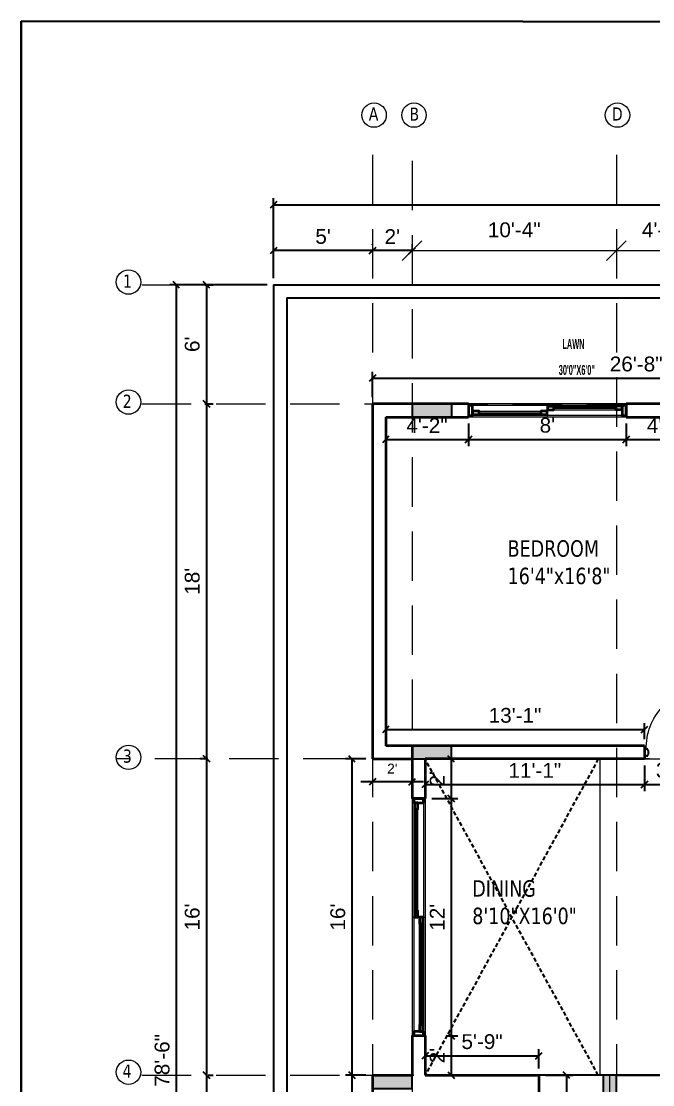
# Model space of a CAD drawing. Header units: inches. Extents: x 127248 to 130601, y 247968 to 250486.
# Drawn here: x 128548 to 128932, y 249840 to 250486 of the extents above; entities that cross this region are included whole.
import ezdxf

# ---------------------------------------------------------------- set-up
doc = ezdxf.new("R2010")
doc.units = ezdxf.units.IN
doc.header["$LTSCALE"] = 10
doc.header["$MEASUREMENT"] = 0
doc.header["$PDMODE"] = 35
doc.linetypes.add('DASHED2', pattern=[0.375, 0.25, -0.125])
doc.layers.get('0').update_dxf_attribs({"linetype": 'CONTINUOUS'})
doc.layers.get('Defpoints').update_dxf_attribs({"linetype": 'CONTINUOUS'})
for name, color, linetype, lineweight, true_color in [('dimention', 7, 'CONTINUOUS', 9, 0x242424), ('DOOR', 7, 'CONTINUOUS', 15, 0x994d00), ('glass window', 7, 'CONTINUOUS', 20, 0x148aff)]:
    doc.layers.add(name, color=color, linetype=linetype, lineweight=lineweight, true_color=true_color)
doc.layers.add('dimn', color=250, linetype='CONTINUOUS')
doc.layers.add('PRESENT', color=254, linetype='CONTINUOUS')
for name, color, linetype, lineweight in [('elevation wall', 255, 'CONTINUOUS', 5), ('FACE LINE', 254, 'CONTINUOUS', 15), ('FORMATE LINE', 78, 'CONTINUOUS', 70), ('Frame', 35, 'CONTINUOUS', 25), ('wall final', 7, 'CONTINUOUS', 35), ('WALL HATCH', 250, 'CONTINUOUS', 35), ('walls', 7, 'CONTINUOUS', 15), ('window', 150, 'CONTINUOUS', 15)]:
    doc.layers.add(name, color=color, linetype=linetype, lineweight=lineweight)
doc.styles.add('10', font='arial.ttf', dxfattribs={"height": 9})
doc.styles.add('SANJAY', font='impact.ttf', dxfattribs={"width": 0.9, "height": 18})
doc.dimstyles.new('10', dxfattribs={"dimtxt": 6, "dimasz": 4, "dimexe": 7, "dimexo": 1, "dimgap": 5, "dimtad": 1, "dimdec": 0, "dimzin": 0, "dimdsep": 46, "dimlunit": 4, "dimtxsty": '10', "dimblk": 'OBLIQUE', "dimcen": 10, "dimdle": 7, "dimclre": 8, "dimadec": 0, "dimazin": 0, "dimtfac": 10, "dimtdec": 0, "dimtofl": 0, "dimtmove": 0, "dimatfit": 3, "dimfxl": 1, "dimtolj": 1, "dimtzin": 0, "dimlwe": 15, "dimarcsym": 0})
doc.dimstyles.new('FOOTING', dxfattribs={"dimscale": 4, "dimtxt": 18, "dimasz": 3, "dimexe": 1, "dimexo": 1, "dimgap": 2, "dimtad": 1, "dimdec": 0, "dimzin": 0, "dimdsep": 46, "dimlunit": 4, "dimtxsty": 'SANJAY', "dimblk": 'ARCHTICK', "dimcen": 0.09, "dimclrd": 8, "dimclre": 8, "dimclrt": 7, "dimaunit": 1, "dimazin": 0, "dimtfac": 1, "dimtdec": 0, "dimtofl": 0, "dimtmove": 0, "dimatfit": 0, "dimfxl": 1, "dimtolj": 1, "dimtzin": 0, "dimlwd": -1, "dimlwe": -1, "dimarcsym": 0})

# ---------------------------------------------------------------- blocks, each defined once
blk = doc.blocks.new('hgdb')
at = {"layer": 'DOOR'}
for p, q in [((136511.57, 254170.67), (136549.08, 254170.67)), ((136511.57, 254168.67), (136549.08, 254168.67)), ((136466.17, 254167.78), (136503.69, 254167.78)), ((136466.17, 254165.78), (136503.69, 254165.78))]:
    blk.add_line(p, q, dxfattribs=at)
at = {"layer": 'elevation wall'}
for p, q in [((136555.53, 254172.28), (136459.73, 254172.28)), ((136555.53, 254172.28), (136459.73, 254172.28)), ((136555.53, 254172.28), (136459.73, 254172.28)), ((136555.53, 254171.28), (136459.73, 254171.28)), ((136507.63, 254172.28), (136507.63, 254164.28)), ((136555.53, 254165.28), (136459.73, 254165.28)), ((136555.53, 254164.28), (136459.73, 254164.28)), ((136555.53, 254164.28), (136459.73, 254164.28)), ((136555.53, 254164.28), (136459.73, 254164.28))]:
    blk.add_line(p, q, dxfattribs=at)
at = {"layer": 'wall final'}
for points in [[(136459.73, 254165.28), (136462.26, 254165.28), (136462.26, 254171.28), (136459.73, 254171.28)], [(136507.67, 254168.67), (136511.57, 254168.67), (136511.57, 254170.67), (136507.67, 254170.67)], [(136552.97, 254170.78), (136549.07, 254170.78), (136549.07, 254168.78), (136552.97, 254168.78)], [(136555.51, 254171.28), (136552.99, 254171.28), (136552.99, 254165.28), (136555.51, 254165.28)], [(136462.28, 254165.78), (136466.17, 254165.78), (136466.17, 254167.78), (136462.28, 254167.78)], [(136503.69, 254165.78), (136507.59, 254165.78), (136507.59, 254167.78), (136503.69, 254167.78)]]:
    blk.add_lwpolyline(points, close=True, dxfattribs=at)
at = {"layer": 'walls', "color": 7}
for p, q in [((136459.73, 254164.28), (136459.73, 254172.28)), ((136555.53, 254164.28), (136555.53, 254172.28))]:
    blk.add_line(p, q, dxfattribs=at)
at = {"layer": 'window'}
for points in [[(136511.57, 254168.67), (136549.08, 254168.67), (136549.08, 254170.67), (136511.57, 254170.67)], [(136511.57, 254169.57), (136549.08, 254169.57), (136549.08, 254170.17), (136511.57, 254170.17)], [(136511.57, 254169.87), (136549.08, 254169.87), (136549.08, 254170.07), (136511.57, 254170.07)], [(136466.17, 254167.78), (136503.69, 254167.78), (136503.69, 254165.78), (136466.17, 254165.78)], [(136466.17, 254166.88), (136503.69, 254166.88), (136503.69, 254166.28), (136466.17, 254166.28)], [(136466.17, 254166.58), (136503.69, 254166.58), (136503.69, 254166.38), (136466.17, 254166.38)]]:
    blk.add_lwpolyline(points, close=True, dxfattribs=at)
blk = doc.blocks.new('_Oblique')
at = {"color": 0, "linetype": 'ByBlock', "lineweight": -2}
blk.add_line((-0.5, -0.5), (0.5, 0.5), dxfattribs=at)
blk = doc.blocks.new('*D80')
at = {"layer": 'Defpoints', "color": 0, "transparency": 16777216}
for p in [(128769.57, 250245.4), (128819.77, 250245.4), (128819.77, 250231.76)]:
    blk.add_point(p, dxfattribs=at)
at = {"layer": 'dimn', "color": 8, "transparency": 16777216}
for p, q in [((128769.57, 250241.4), (128769.57, 250227.76)), ((128819.77, 250241.4), (128819.77, 250227.76)), ((128769.57, 250231.76), (128819.77, 250231.76))]:
    blk.add_line(p, q, dxfattribs=at)
at = {"layer": 'dimn', "color": 8, "transparency": 16777216, "xscale": 4, "yscale": 4, "zscale": 4, "rotation": 180}
blk.add_blockref('_Oblique', (128769.57, 250231.76), dxfattribs=at)
at = {"layer": 'dimn', "color": 8, "transparency": 16777216, "xscale": 4, "yscale": 4, "zscale": 4}
blk.add_blockref('_Oblique', (128819.77, 250231.76), dxfattribs=at)
at = {"layer": 'dimn', "color": 181, "transparency": 16777216, "insert": (128794.67, 250240.28), "char_height": 9, "attachment_point": 5, "style": '10'}
blk.add_mtext('\\A1;4\'-2"', dxfattribs=at)
blk = doc.blocks.new('*D81')
at = {"layer": 'Defpoints', "color": 0, "transparency": 16777216}
for p in [(128819.77, 250245.4), (128915.57, 250245.4), (128915.57, 250231.76)]:
    blk.add_point(p, dxfattribs=at)
at = {"layer": 'dimn', "color": 8, "transparency": 16777216}
for p, q in [((128819.77, 250241.4), (128819.77, 250227.76)), ((128915.57, 250241.4), (128915.57, 250227.76)), ((128819.77, 250231.76), (128915.57, 250231.76))]:
    blk.add_line(p, q, dxfattribs=at)
at = {"layer": 'dimn', "color": 8, "transparency": 16777216, "xscale": 4, "yscale": 4, "zscale": 4, "rotation": 180}
blk.add_blockref('_Oblique', (128819.77, 250231.76), dxfattribs=at)
at = {"layer": 'dimn', "color": 8, "transparency": 16777216, "xscale": 4, "yscale": 4, "zscale": 4}
blk.add_blockref('_Oblique', (128915.57, 250231.76), dxfattribs=at)
at = {"layer": 'dimn', "color": 181, "transparency": 16777216, "insert": (128867.67, 250240.36), "char_height": 9, "attachment_point": 5, "style": '10'}
blk.add_mtext("\\A1;8'", dxfattribs=at)
blk = doc.blocks.new('*D82')
at = {"layer": 'Defpoints', "color": 0, "transparency": 16777216}
for p in [(128915.57, 250245.4), (128965.57, 250245.4), (128965.57, 250231.76)]:
    blk.add_point(p, dxfattribs=at)
at = {"layer": 'dimn', "color": 8, "transparency": 16777216}
for p, q in [((128915.57, 250241.4), (128915.57, 250227.76)), ((128965.57, 250241.4), (128965.57, 250227.76)), ((128915.57, 250231.76), (128965.57, 250231.76))]:
    blk.add_line(p, q, dxfattribs=at)
at = {"layer": 'dimn', "color": 8, "transparency": 16777216, "xscale": 4, "yscale": 4, "zscale": 4, "rotation": 180}
blk.add_blockref('_Oblique', (128915.57, 250231.76), dxfattribs=at)
at = {"layer": 'dimn', "color": 8, "transparency": 16777216, "xscale": 4, "yscale": 4, "zscale": 4}
blk.add_blockref('_Oblique', (128965.57, 250231.76), dxfattribs=at)
at = {"layer": 'dimn', "color": 181, "transparency": 16777216, "insert": (128940.57, 250240.28), "char_height": 9, "attachment_point": 5, "style": '10'}
blk.add_mtext('\\A1;4\'-2"', dxfattribs=at)
blk = doc.blocks.new('*D84')
at = {"layer": 'Defpoints', "color": 0, "linetype": 'Continuous', "transparency": 16777216}
for p in [(128761.57, 250037.72), (128785.57, 250037.72), (128761.57, 250023.89)]:
    blk.add_point(p, dxfattribs=at)
at = {"layer": 'dimention', "color": 8, "linetype": 'Continuous', "lineweight": 15, "transparency": 16777216}
for p, q in [((128761.57, 250036.72), (128761.57, 250016.89)), ((128785.57, 250036.72), (128785.57, 250016.89))]:
    blk.add_line(p, q, dxfattribs=at)
at = {"layer": 'dimention', "color": 0, "linetype": 'Continuous', "lineweight": -2, "transparency": 16777216}
blk.add_line((128792.57, 250023.89), (128754.57, 250023.89), dxfattribs=at)
at = {"layer": 'dimention', "color": 0, "linetype": 'Continuous', "lineweight": -2, "transparency": 16777216, "xscale": 4, "yscale": 4, "zscale": 4, "rotation": 180}
blk.add_blockref('_Oblique', (128761.57, 250023.89), dxfattribs=at)
at = {"layer": 'dimention', "color": 0, "linetype": 'Continuous', "lineweight": -2, "transparency": 16777216, "xscale": 4, "yscale": 4, "zscale": 4}
blk.add_blockref('_Oblique', (128785.57, 250023.89), dxfattribs=at)
at = {"layer": 'dimention', "color": 0, "linetype": 'Continuous', "transparency": 16777216, "insert": (128773.57, 250031.91), "char_height": 6, "attachment_point": 5, "style": '10'}
blk.add_mtext("\\A1;2'", dxfattribs=at)
blk = doc.blocks.new('frame')
at = {"layer": 'Frame'}
for p, q in [((127209.08, 247586.17), (127209.08, 247583.17)), ((127209.58, 247586.17), (127209.08, 247586.17)), ((127209.58, 247586.67), (127209.58, 247586.17)), ((127209.58, 247586.67), (127211.08, 247586.67)), ((127211.08, 247586.67), (127211.08, 247585.92)), ((127211.08, 247585.92), (127211.58, 247585.92)), ((127211.58, 247585.92), (127211.58, 247583.42)), ((127209.58, 247583.17), (127209.08, 247583.17)), ((127209.58, 247583.17), (127209.58, 247582.67)), ((127211.08, 247582.67), (127209.58, 247582.67)), ((127211.08, 247583.42), (127211.08, 247582.67)), ((127211.08, 247583.42), (127211.58, 247583.42))]:
    blk.add_line(p, q, dxfattribs=at)
blk = doc.blocks.new('rgg')
at = {"layer": 'DOOR'}
for p, q in [((137132.11, 254652.55), (137132.11, 254615.6)), ((137132.61, 254652.55), (137132.61, 254615.6))]:
    blk.add_line(p, q, dxfattribs=at)
blk.add_arc((137131.87, 254650.7), 35.11, 177.8373, 271.20294, dxfattribs=at)
at = {"layer": 'DOOR', "xscale": 1.005382328876294, "yscale": 1.005382328876294, "zscale": 1.005382328876294}
blk.add_blockref('frame', (9201.86, 5736.55), dxfattribs=at)
at = {"layer": 'DOOR', "extrusion": (0, 0, -1), "xscale": 1.005382328876294, "yscale": 1.005382328876294, "zscale": -1.005382328905398}
blk.add_blockref('frame', (-265028.38, 5736.55), dxfattribs=at)
blk = doc.blocks.new('*D142')
at = {"layer": 'Defpoints', "color": 0, "transparency": 16777216}
for p in [(128909.57, 250346.42), (128909.57, 250346.42), (128785.57, 250342.03)]:
    blk.add_point(p, dxfattribs=at)
at = {"layer": 'walls', "color": 8, "transparency": 16777216}
for p, q in [((128785.57, 250346.03), (128785.57, 250350.42)), ((128785.57, 250346.42), (128909.57, 250346.42))]:
    blk.add_line(p, q, dxfattribs=at)
at = {"layer": 'walls', "color": 8, "transparency": 16777216, "xscale": 12, "yscale": 12, "zscale": 12, "rotation": 180}
blk.add_blockref('_Oblique', (128785.57, 250346.42), dxfattribs=at)
at = {"layer": 'walls', "color": 8, "transparency": 16777216, "xscale": 12, "yscale": 12, "zscale": 12}
blk.add_blockref('_Oblique', (128909.57, 250346.42), dxfattribs=at)
at = {"layer": 'walls', "color": 181, "transparency": 16777216, "insert": (128847.57, 250359.02), "char_height": 9, "attachment_point": 5, "style": '10'}
blk.add_mtext('\\A1;10\'-4"', dxfattribs=at)
blk = doc.blocks.new('*D143')
at = {"layer": 'Defpoints', "color": 0, "transparency": 16777216}
for p in [(128909.57, 250346.42), (128965.57, 250346.42), (128965.57, 250346.42)]:
    blk.add_point(p, dxfattribs=at)
at = {"layer": 'walls', "color": 8, "transparency": 16777216}
blk.add_line((128909.57, 250346.42), (128965.57, 250346.42), dxfattribs=at)
at = {"layer": 'walls', "color": 8, "transparency": 16777216, "xscale": 12, "yscale": 12, "zscale": 12, "rotation": 180}
blk.add_blockref('_Oblique', (128909.57, 250346.42), dxfattribs=at)
at = {"layer": 'walls', "color": 8, "transparency": 16777216, "xscale": 12, "yscale": 12, "zscale": 12}
blk.add_blockref('_Oblique', (128965.57, 250346.42), dxfattribs=at)
at = {"layer": 'walls', "color": 181, "transparency": 16777216, "insert": (128937.57, 250359.02), "char_height": 9, "attachment_point": 5, "style": '10'}
blk.add_mtext('\\A1;4\'-8"', dxfattribs=at)
blk = doc.blocks.new('*D148')
at = {"layer": 'Defpoints', "color": 0, "transparency": 16777216}
for p in [(128926.57, 250055.57), (128769.57, 250045.72), (128926.57, 250045.72)]:
    blk.add_point(p, dxfattribs=at)
at = {"layer": 'dimn', "color": 8, "transparency": 16777216}
for p, q in [((128769.57, 250049.72), (128769.57, 250059.57)), ((128769.57, 250055.57), (128926.57, 250055.57)), ((128926.57, 250049.72), (128926.57, 250059.57))]:
    blk.add_line(p, q, dxfattribs=at)
at = {"layer": 'dimn', "color": 8, "transparency": 16777216, "xscale": 4, "yscale": 4, "zscale": 4, "rotation": 180}
blk.add_blockref('_Oblique', (128769.57, 250055.57), dxfattribs=at)
at = {"layer": 'dimn', "color": 8, "transparency": 16777216, "xscale": 4, "yscale": 4, "zscale": 4}
blk.add_blockref('_Oblique', (128926.57, 250055.57), dxfattribs=at)
at = {"layer": 'dimn', "color": 181, "transparency": 16777216, "insert": (128848.07, 250064.17), "char_height": 9, "attachment_point": 5, "style": '10'}
blk.add_mtext('\\A1;13\'-1"', dxfattribs=at)
blk = doc.blocks.new('*D161')
at = {"layer": 'Defpoints', "color": 0, "transparency": 16777216}
for p in [(128793.57, 250037.72), (128926.57, 250037.72), (128926.57, 250022.27)]:
    blk.add_point(p, dxfattribs=at)
at = {"layer": 'dimn', "color": 8, "transparency": 16777216}
for p, q in [((128793.57, 250033.72), (128793.57, 250018.27)), ((128926.57, 250033.72), (128926.57, 250018.27)), ((128793.57, 250022.27), (128926.57, 250022.27))]:
    blk.add_line(p, q, dxfattribs=at)
at = {"layer": 'dimn', "color": 8, "transparency": 16777216, "xscale": 4, "yscale": 4, "zscale": 4, "rotation": 180}
blk.add_blockref('_Oblique', (128793.57, 250022.27), dxfattribs=at)
at = {"layer": 'dimn', "color": 8, "transparency": 16777216, "xscale": 4, "yscale": 4, "zscale": 4}
blk.add_blockref('_Oblique', (128926.57, 250022.27), dxfattribs=at)
at = {"layer": 'dimn', "color": 181, "transparency": 16777216, "insert": (128860.07, 250030.79), "char_height": 9, "attachment_point": 5, "style": '10'}
blk.add_mtext('\\A1;11\'-1"', dxfattribs=at)
blk = doc.blocks.new('*D162')
at = {"layer": 'Defpoints', "color": 0, "transparency": 16777216}
for p in [(128926.57, 250037.72), (128965.57, 250037.72), (128965.57, 250022.27)]:
    blk.add_point(p, dxfattribs=at)
at = {"layer": 'dimn', "color": 8, "transparency": 16777216}
for p, q in [((128926.57, 250033.72), (128926.57, 250018.27)), ((128965.57, 250033.72), (128965.57, 250018.27)), ((128926.57, 250022.27), (128965.57, 250022.27))]:
    blk.add_line(p, q, dxfattribs=at)
at = {"layer": 'dimn', "color": 8, "transparency": 16777216, "xscale": 4, "yscale": 4, "zscale": 4, "rotation": 180}
blk.add_blockref('_Oblique', (128926.57, 250022.27), dxfattribs=at)
at = {"layer": 'dimn', "color": 8, "transparency": 16777216, "xscale": 4, "yscale": 4, "zscale": 4}
blk.add_blockref('_Oblique', (128965.57, 250022.27), dxfattribs=at)
at = {"layer": 'dimn', "color": 181, "transparency": 16777216, "insert": (128946.07, 250030.86), "char_height": 9, "attachment_point": 5, "style": '10'}
blk.add_mtext('\\A1;3\'-3"', dxfattribs=at)
blk = doc.blocks.new('*D170')
at = {"layer": 'Defpoints', "color": 0, "transparency": 16777216}
for p in [(128793.57, 250037.72), (128793.57, 250013.72), (128809.35, 250013.72)]:
    blk.add_point(p, dxfattribs=at)
at = {"layer": 'dimn', "color": 8, "transparency": 16777216}
for p, q in [((128797.57, 250037.72), (128813.35, 250037.72)), ((128809.35, 250037.72), (128809.35, 250013.72)), ((128797.57, 250013.72), (128813.35, 250013.72))]:
    blk.add_line(p, q, dxfattribs=at)
at = {"layer": 'dimn', "color": 8, "transparency": 16777216, "xscale": 4, "yscale": 4, "zscale": 4}
for p, rotation in [((128809.35, 250037.72), 90), ((128809.35, 250013.72), 270)]:
    blk.add_blockref('_Oblique', p, dxfattribs=dict(at, rotation=rotation))
at = {"layer": 'dimn', "color": 181, "transparency": 16777216, "insert": (128800.83, 250025.72), "char_height": 9, "attachment_point": 5, "rotation": 90, "style": '10'}
blk.add_mtext("\\A1;2'", dxfattribs=at)
blk = doc.blocks.new('*D171')
at = {"layer": 'Defpoints', "color": 0, "transparency": 16777216}
for p in [(128793.57, 250013.72), (128802.96, 249869.51), (128809.35, 249869.51)]:
    blk.add_point(p, dxfattribs=at)
at = {"layer": 'dimn', "color": 8, "transparency": 16777216}
for p, q in [((128797.57, 250013.72), (128813.35, 250013.72)), ((128809.35, 250013.72), (128809.35, 249869.51)), ((128806.96, 249869.51), (128813.35, 249869.51))]:
    blk.add_line(p, q, dxfattribs=at)
at = {"layer": 'dimn', "color": 8, "transparency": 16777216, "xscale": 4, "yscale": 4, "zscale": 4}
for p, rotation in [((128809.35, 250013.72), 90), ((128809.35, 249869.51), 270)]:
    blk.add_blockref('_Oblique', p, dxfattribs=dict(at, rotation=rotation))
at = {"layer": 'dimn', "color": 181, "transparency": 16777216, "insert": (128800.83, 249941.61), "char_height": 9, "attachment_point": 5, "rotation": 90, "style": '10'}
blk.add_mtext("\\A1;12'", dxfattribs=at)
blk = doc.blocks.new('*D172')
at = {"layer": 'Defpoints', "color": 0, "transparency": 16777216}
for p in [(128802.96, 249869.51), (128801.94, 249845.72), (128809.35, 249845.72)]:
    blk.add_point(p, dxfattribs=at)
at = {"layer": 'dimn', "color": 8, "transparency": 16777216}
for p, q in [((128806.96, 249869.51), (128813.35, 249869.51)), ((128809.35, 249869.51), (128809.35, 249845.72)), ((128805.94, 249845.72), (128813.35, 249845.72))]:
    blk.add_line(p, q, dxfattribs=at)
at = {"layer": 'dimn', "color": 8, "transparency": 16777216, "xscale": 4, "yscale": 4, "zscale": 4}
for p, rotation in [((128809.35, 249869.51), 90), ((128809.35, 249845.72), 270)]:
    blk.add_blockref('_Oblique', p, dxfattribs=dict(at, rotation=rotation))
at = {"layer": 'dimn', "color": 181, "transparency": 16777216, "insert": (128800.83, 249857.61), "char_height": 9, "attachment_point": 5, "rotation": 90, "style": '10'}
blk.add_mtext("\\A1;2'", dxfattribs=at)
blk = doc.blocks.new('*D173')
at = {"layer": 'Defpoints', "color": 0, "transparency": 16777216}
for p in [(128862.57, 249857.43), (128793.57, 249845.72), (128862.57, 249845.72)]:
    blk.add_point(p, dxfattribs=at)
at = {"layer": 'dimn', "color": 8, "transparency": 16777216}
for p, q in [((128793.57, 249849.72), (128793.57, 249861.43)), ((128862.57, 249849.72), (128862.57, 249861.43)), ((128793.57, 249857.43), (128862.57, 249857.43))]:
    blk.add_line(p, q, dxfattribs=at)
at = {"layer": 'dimn', "color": 8, "transparency": 16777216, "xscale": 4, "yscale": 4, "zscale": 4, "rotation": 180}
blk.add_blockref('_Oblique', (128793.57, 249857.43), dxfattribs=at)
at = {"layer": 'dimn', "color": 8, "transparency": 16777216, "xscale": 4, "yscale": 4, "zscale": 4}
blk.add_blockref('_Oblique', (128862.57, 249857.43), dxfattribs=at)
at = {"layer": 'dimn', "color": 181, "transparency": 16777216, "insert": (128828.07, 249866.03), "char_height": 9, "attachment_point": 5, "style": '10'}
blk.add_mtext('\\A1;5\'-9"', dxfattribs=at)
blk = doc.blocks.new('*D174')
at = {"layer": 'Defpoints', "color": 0, "transparency": 16777216}
for p in [(128862.57, 249845.72), (128862.57, 249748.72), (128879.35, 249748.72)]:
    blk.add_point(p, dxfattribs=at)
at = {"layer": 'dimn', "color": 8, "transparency": 16777216}
for p, q in [((128866.57, 249845.72), (128883.35, 249845.72)), ((128879.35, 249845.72), (128879.35, 249748.72)), ((128866.57, 249748.72), (128883.35, 249748.72))]:
    blk.add_line(p, q, dxfattribs=at)
at = {"layer": 'dimn', "color": 8, "transparency": 16777216, "xscale": 4, "yscale": 4, "zscale": 4}
for p, rotation in [((128879.35, 249845.72), 90), ((128879.35, 249748.72), 270)]:
    blk.add_blockref('_Oblique', p, dxfattribs=dict(at, rotation=rotation))
at = {"layer": 'dimn', "color": 181, "transparency": 16777216, "insert": (128870.76, 249797.22), "char_height": 9, "attachment_point": 5, "rotation": 90, "style": '10'}
blk.add_mtext('\\A1;8\'-1"', dxfattribs=at)
blk = doc.blocks.new('*D232')
at = {"layer": 'Defpoints', "color": 0, "transparency": 16777216}
for p in [(128655.78, 250325.72), (128655.78, 250253.4), (128660.82, 250253.4)]:
    blk.add_point(p, dxfattribs=at)
at = {"layer": 'dimn', "color": 8, "transparency": 16777216}
for p, q in [((128659.78, 250325.72), (128664.82, 250325.72)), ((128660.82, 250325.72), (128660.82, 250253.4)), ((128659.78, 250253.4), (128664.82, 250253.4))]:
    blk.add_line(p, q, dxfattribs=at)
at = {"layer": 'dimn', "color": 8, "transparency": 16777216, "xscale": 4, "yscale": 4, "zscale": 4}
for p, rotation in [((128660.82, 250325.72), 90), ((128660.82, 250253.4), 270)]:
    blk.add_blockref('_Oblique', p, dxfattribs=dict(at, rotation=rotation))
at = {"layer": 'dimn', "color": 181, "transparency": 16777216, "insert": (128652.22, 250289.56), "char_height": 9, "attachment_point": 5, "rotation": 90, "style": '10'}
blk.add_mtext("\\A1;6'", dxfattribs=at)
blk = doc.blocks.new('*D233')
at = {"layer": 'Defpoints', "color": 0, "transparency": 16777216}
for p in [(128655.78, 250253.4), (128660.82, 250037.9), (128665.66, 250037.9)]:
    blk.add_point(p, dxfattribs=at)
at = {"layer": 'dimn', "color": 8, "transparency": 16777216}
for p, q in [((128659.78, 250253.4), (128664.82, 250253.4)), ((128660.82, 250253.4), (128660.82, 250037.9)), ((128661.66, 250037.9), (128656.82, 250037.9))]:
    blk.add_line(p, q, dxfattribs=at)
at = {"layer": 'dimn', "color": 8, "transparency": 16777216, "xscale": 4, "yscale": 4, "zscale": 4}
for p, rotation in [((128660.82, 250253.4), 90), ((128660.82, 250037.9), 270)]:
    blk.add_blockref('_Oblique', p, dxfattribs=dict(at, rotation=rotation))
at = {"layer": 'dimn', "color": 181, "transparency": 16777216, "insert": (128652.22, 250145.65), "char_height": 9, "attachment_point": 5, "rotation": 90, "style": '10'}
blk.add_mtext("\\A1;18'", dxfattribs=at)
blk = doc.blocks.new('*D234')
at = {"layer": 'Defpoints', "color": 0, "transparency": 16777216}
for p in [(128665.66, 250037.9), (128657.83, 249845.72), (128660.82, 249845.72)]:
    blk.add_point(p, dxfattribs=at)
at = {"layer": 'dimn', "color": 8, "transparency": 16777216}
for p, q in [((128661.66, 250037.9), (128656.82, 250037.9)), ((128660.82, 250037.9), (128660.82, 249845.72)), ((128661.83, 249845.72), (128664.82, 249845.72))]:
    blk.add_line(p, q, dxfattribs=at)
at = {"layer": 'dimn', "color": 8, "transparency": 16777216, "xscale": 4, "yscale": 4, "zscale": 4}
for p, rotation in [((128660.82, 250037.9), 90), ((128660.82, 249845.72), 270)]:
    blk.add_blockref('_Oblique', p, dxfattribs=dict(at, rotation=rotation))
at = {"layer": 'dimn', "color": 181, "transparency": 16777216, "insert": (128652.22, 249941.81), "char_height": 9, "attachment_point": 5, "rotation": 90, "style": '10'}
blk.add_mtext("\\A1;16'", dxfattribs=at)
blk = doc.blocks.new('*D235')
at = {"layer": 'Defpoints', "color": 0, "transparency": 16777216}
for p in [(128657.83, 249845.72), (128660.07, 249561.72), (128660.82, 249561.72)]:
    blk.add_point(p, dxfattribs=at)
at = {"layer": 'dimn', "color": 8, "transparency": 16777216}
for p, q in [((128660.82, 249845.72), (128660.82, 249561.72)), ((128661.83, 249845.72), (128664.82, 249845.72)), ((128664.07, 249561.72), (128664.82, 249561.72))]:
    blk.add_line(p, q, dxfattribs=at)
at = {"layer": 'dimn', "color": 8, "transparency": 16777216, "xscale": 4, "yscale": 4, "zscale": 4}
for p, rotation in [((128660.82, 249845.72), 90), ((128660.82, 249561.72), 270)]:
    blk.add_blockref('_Oblique', p, dxfattribs=dict(at, rotation=rotation))
at = {"layer": 'dimn', "color": 181, "transparency": 16777216, "insert": (128652.22, 249703.72), "char_height": 9, "attachment_point": 5, "rotation": 90, "style": '10'}
blk.add_mtext('\\A1;23\'-8"', dxfattribs=at)
blk = doc.blocks.new('*D244')
at = {"layer": 'Defpoints', "color": 0, "transparency": 16777216}
for p in [(128761.57, 250346.42), (128761.57, 250346.03), (128785.62, 250346.48)]:
    blk.add_point(p, dxfattribs=at)
at = {"layer": 'dimn', "color": 8, "transparency": 16777216}
for p, q in [((128761.57, 250350.03), (128761.57, 250350.42)), ((128785.62, 250346.42), (128761.57, 250346.42)), ((128785.62, 250342.48), (128785.62, 250342.42))]:
    blk.add_line(p, q, dxfattribs=at)
at = {"layer": 'dimn', "color": 8, "transparency": 16777216, "xscale": 4, "yscale": 4, "zscale": 4, "rotation": 180}
blk.add_blockref('_Oblique', (128761.57, 250346.42), dxfattribs=at)
at = {"layer": 'dimn', "color": 8, "transparency": 16777216, "xscale": 4, "yscale": 4, "zscale": 4}
blk.add_blockref('_Oblique', (128785.62, 250346.42), dxfattribs=at)
at = {"layer": 'dimn', "color": 181, "transparency": 16777216, "insert": (128773.59, 250354.94), "char_height": 9, "attachment_point": 5, "style": '10'}
blk.add_mtext("\\A1;2'", dxfattribs=at)
blk = doc.blocks.new('*D261')
at = {"layer": 'Defpoints', "color": 0, "transparency": 16777216}
for p in [(129081.57, 250268.93), (129081.57, 250257.72), (128761.57, 250253.4)]:
    blk.add_point(p, dxfattribs=at)
at = {"layer": 'dimn', "color": 8, "transparency": 16777216}
for p, q in [((128761.57, 250257.4), (128761.57, 250272.93)), ((128761.57, 250268.93), (129081.57, 250268.93)), ((129081.57, 250261.72), (129081.57, 250272.93))]:
    blk.add_line(p, q, dxfattribs=at)
at = {"layer": 'dimn', "color": 8, "transparency": 16777216, "xscale": 4, "yscale": 4, "zscale": 4, "rotation": 180}
blk.add_blockref('_Oblique', (128761.57, 250268.93), dxfattribs=at)
at = {"layer": 'dimn', "color": 8, "transparency": 16777216, "xscale": 4, "yscale": 4, "zscale": 4}
blk.add_blockref('_Oblique', (129081.57, 250268.93), dxfattribs=at)
at = {"layer": 'dimn', "color": 181, "transparency": 16777216, "insert": (128921.57, 250277.53), "char_height": 9, "attachment_point": 5, "style": '10'}
blk.add_mtext('\\A1;26\'-8"', dxfattribs=at)
blk = doc.blocks.new('*D262')
at = {"layer": 'Defpoints', "color": 0, "transparency": 16777216}
for p in [(128761.57, 250037.72), (128749.13, 249845.72), (128761.57, 249845.72)]:
    blk.add_point(p, dxfattribs=at)
at = {"layer": 'dimn', "color": 8, "transparency": 16777216}
for p, q in [((128757.57, 250037.72), (128745.13, 250037.72)), ((128749.13, 250037.72), (128749.13, 249845.72)), ((128757.57, 249845.72), (128745.13, 249845.72))]:
    blk.add_line(p, q, dxfattribs=at)
at = {"layer": 'dimn', "color": 8, "transparency": 16777216, "xscale": 4, "yscale": 4, "zscale": 4}
for p, rotation in [((128749.13, 250037.72), 90), ((128749.13, 249845.72), 270)]:
    blk.add_blockref('_Oblique', p, dxfattribs=dict(at, rotation=rotation))
at = {"layer": 'dimn', "color": 181, "transparency": 16777216, "insert": (128740.54, 249941.72), "char_height": 9, "attachment_point": 5, "rotation": 90, "style": '10'}
blk.add_mtext("\\A1;16'", dxfattribs=at)
blk = doc.blocks.new('*D263')
at = {"layer": 'Defpoints', "color": 0, "transparency": 16777216}
for p in [(128761.57, 249845.72), (128749.13, 249561.72), (128761.43, 249561.72)]:
    blk.add_point(p, dxfattribs=at)
at = {"layer": 'dimn', "color": 8, "transparency": 16777216}
for p, q in [((128757.57, 249845.72), (128745.13, 249845.72)), ((128749.13, 249845.72), (128749.13, 249561.72)), ((128757.43, 249561.72), (128745.13, 249561.72))]:
    blk.add_line(p, q, dxfattribs=at)
at = {"layer": 'dimn', "color": 8, "transparency": 16777216, "xscale": 4, "yscale": 4, "zscale": 4}
for p, rotation in [((128749.13, 249845.72), 90), ((128749.13, 249561.72), 270)]:
    blk.add_blockref('_Oblique', p, dxfattribs=dict(at, rotation=rotation))
at = {"layer": 'dimn', "color": 181, "transparency": 16777216, "insert": (128740.54, 249703.72), "char_height": 9, "attachment_point": 5, "rotation": 90, "style": '10'}
blk.add_mtext('\\A1;23\'-8"', dxfattribs=at)
blk = doc.blocks.new('*D264')
at = {"layer": 'Defpoints', "color": 0, "transparency": 16777216}
for p in [(128701.57, 250346.42), (128761.57, 250346.03), (128701.57, 250325.72)]:
    blk.add_point(p, dxfattribs=at)
at = {"layer": 'dimn', "color": 8, "transparency": 16777216}
for p, q in [((128701.57, 250329.72), (128701.57, 250350.42)), ((128761.57, 250346.42), (128701.57, 250346.42)), ((128761.57, 250350.03), (128761.57, 250350.42))]:
    blk.add_line(p, q, dxfattribs=at)
at = {"layer": 'dimn', "color": 8, "transparency": 16777216, "xscale": 4, "yscale": 4, "zscale": 4, "rotation": 180}
blk.add_blockref('_Oblique', (128701.57, 250346.42), dxfattribs=at)
at = {"layer": 'dimn', "color": 8, "transparency": 16777216, "xscale": 4, "yscale": 4, "zscale": 4}
blk.add_blockref('_Oblique', (128761.57, 250346.42), dxfattribs=at)
at = {"layer": 'dimn', "color": 181, "transparency": 16777216, "insert": (128731.57, 250355), "char_height": 9, "attachment_point": 5, "style": '10'}
blk.add_mtext("\\A1;5'", dxfattribs=at)
blk = doc.blocks.new('25')
at = {"layer": 'dimn'}
h = blk.add_hatch(color=1, dxfattribs=at)
h.set_gradient(color1=(255, 0, 0), color2=(209, 0, 0), one_color=1, tint=0.41)
h.paths.add_polyline_path([(123975.35, 250765.5), (123983.35, 250765.5), (123983.35, 250789.5), (123975.35, 250789.5)])
blk.add_lwpolyline([(123975.35, 250765.5), (123983.35, 250765.5), (123983.35, 250789.5), (123975.35, 250789.5)], close=True, dxfattribs=at)
blk = doc.blocks.new('32')
at = {"layer": 'dimn', "rotation": 270}
for p in [(-122991.29, 375487.56), (-122991.34, 375279.88), (-123015.34, 375079.88)]:
    blk.add_blockref('25', p, dxfattribs=at)
at = {"layer": 'dimn'}
blk.add_blockref('25', (3914.81, 315.03), dxfattribs=at)
blk = doc.blocks.new('*D292')
at = {"layer": 'Defpoints', "color": 0, "ltscale": 0.1, "transparency": 16777216}
for p in [(129289.57, 250374.26), (128701.57, 250325.72), (129289.57, 250325.72)]:
    blk.add_point(p, dxfattribs=at)
at = {"layer": 'dimn', "color": 8, "ltscale": 0.1, "transparency": 16777216}
for p, q in [((128701.57, 250329.72), (128701.57, 250378.26)), ((129289.57, 250329.72), (129289.57, 250378.26)), ((128701.57, 250374.26), (129289.57, 250374.26))]:
    blk.add_line(p, q, dxfattribs=at)
at = {"layer": 'dimn', "color": 8, "ltscale": 0.1, "transparency": 16777216, "xscale": 4, "yscale": 4, "zscale": 4, "rotation": 180}
blk.add_blockref('_Oblique', (128701.57, 250374.26), dxfattribs=at)
at = {"layer": 'dimn', "color": 8, "ltscale": 0.1, "transparency": 16777216, "xscale": 4, "yscale": 4, "zscale": 4}
blk.add_blockref('_Oblique', (129289.57, 250374.26), dxfattribs=at)
at = {"layer": 'dimn', "color": 181, "ltscale": 0.1, "transparency": 16777216, "insert": (128995.57, 250382.86), "char_height": 9, "attachment_point": 5, "style": '10'}
blk.add_mtext("\\A1;49'", dxfattribs=at)
blk = doc.blocks.new('*D293')
at = {"layer": 'Defpoints', "color": 0, "ltscale": 0.1, "transparency": 16777216}
for p in [(128701.57, 250325.72), (128642.53, 249383.72), (128701.57, 249383.72)]:
    blk.add_point(p, dxfattribs=at)
at = {"layer": 'dimn', "color": 8, "ltscale": 0.1, "transparency": 16777216}
for p, q in [((128697.57, 250325.72), (128638.53, 250325.72)), ((128642.53, 250325.72), (128642.53, 249383.72)), ((128697.57, 249383.72), (128638.53, 249383.72))]:
    blk.add_line(p, q, dxfattribs=at)
at = {"layer": 'dimn', "color": 8, "ltscale": 0.1, "transparency": 16777216, "xscale": 4, "yscale": 4, "zscale": 4}
for p, rotation in [((128642.53, 250325.72), 90), ((128642.53, 249383.72), 270)]:
    blk.add_blockref('_Oblique', p, dxfattribs=dict(at, rotation=rotation))
at = {"layer": 'dimn', "color": 181, "ltscale": 0.1, "transparency": 16777216, "insert": (128633.94, 249854.72), "char_height": 9, "attachment_point": 5, "rotation": 90, "style": '10'}
blk.add_mtext('\\A1;78\'-6"', dxfattribs=at)

msp = doc.modelspace()

# ---------------------------------------------------------------- linework, layer by layer
at = {"color": 254, "linetype": 'DASHED2', "true_color": 0xd4d4d4}
for p, q in [((128898.59, 249845.72), (128793.57, 250037.72)), ((128898.59, 250037.72), (128793.57, 249845.72))]:
    msp.add_line(p, q, dxfattribs=at)
msp.add_line((129065.57, 249845.72), (128862.57, 249845.72))
at = {"layer": 'DOOR'}
for p, q in [((128787.17, 249945.55), (128787.17, 250007.27)), ((128789.17, 249945.55), (128789.17, 250007.27)), ((128790.07, 249876.16), (128790.07, 249937.67)), ((128792.07, 249876.16), (128792.07, 249937.67))]:
    msp.add_line(p, q, dxfattribs=at)
at = {"layer": 'elevation wall'}
for p, q in [((128899.57, 250037.72), (128899.57, 249845.72)), ((128785.57, 250013.72), (128785.57, 249869.72)), ((128785.57, 250013.72), (128785.57, 249869.72)), ((128785.57, 250013.72), (128785.57, 249869.72)), ((128786.57, 250013.72), (128786.57, 249869.72)), ((128792.57, 250013.72), (128792.57, 249869.72)), ((128793.57, 250013.72), (128793.57, 249869.72)), ((128793.57, 250013.72), (128793.57, 249869.72)), ((128793.57, 250013.72), (128793.57, 249869.72)), ((128785.57, 249941.62), (128793.57, 249941.62))]:
    msp.add_line(p, q, dxfattribs=at)
at = {"layer": 'FACE LINE', "color": 54, "linetype": 'DASHED2', "ltscale": 12, "true_color": 0xa8a800}
for p, q in [((128761.57, 250404.52), (128761.57, 249321.74)), ((128909.57, 250404.52), (128909.57, 249321.74)), ((128785.62, 250400.91), (128785.62, 249318.12)), ((128621.62, 250325.72), (129342.26, 250325.72)), ((128621.62, 250253.4), (129342.26, 250253.4)), ((129289.57, 250037.72), (128606.19, 250037.72)), ((128621.62, 249845.72), (129342.26, 249845.72))]:
    msp.add_line(p, q, dxfattribs=at)
at = {"layer": 'FACE LINE'}
msp.add_line((128914.57, 250037.72), (128953.57, 250037.72), dxfattribs=at)
at = {"layer": 'FORMATE LINE', "lineweight": 30}
msp.add_lwpolyline([(128548.46, 250485.72), (128548.55, 249098.25), (129461.67, 249097.69), (129461.58, 250485.15)], close=True, dxfattribs=at)
at = {"layer": 'glass window'}
for p, q in [((128909.57, 249845.72), (128905.57, 249845.72)), ((128905.57, 249753.72), (128905.57, 249845.72)), ((128909.57, 249845.72), (128909.57, 249753.72))]:
    msp.add_line(p, q, dxfattribs=at)
at = {"layer": 'PRESENT', "color": 9}
for p, q in [((128701.57, 250325.72), (128701.57, 249383.72)), ((128701.57, 250325.72), (129081.57, 250325.72)), ((128709.57, 250317.72), (128709.57, 249391.72)), ((128709.57, 250317.72), (129081.57, 250317.72)), ((128909.57, 249845.72), (128949.57, 249845.72))]:
    msp.add_line(p, q, dxfattribs=at)
at = {"layer": 'wall final'}
for points in [[(128786.57, 250013.69), (128786.57, 250011.17), (128792.57, 250011.17), (128792.57, 250013.69)], [(128787.07, 250011.15), (128787.07, 250007.25), (128789.07, 250007.25), (128789.07, 250011.15)], [(128789.17, 249941.65), (128789.17, 249945.55), (128787.17, 249945.55), (128787.17, 249941.65)], [(128792.07, 249937.67), (128792.07, 249941.57), (128790.07, 249941.57), (128790.07, 249937.67)], [(128792.07, 249872.26), (128792.07, 249876.16), (128790.07, 249876.16), (128790.07, 249872.26)], [(128792.57, 249869.72), (128792.57, 249872.24), (128786.57, 249872.24), (128786.57, 249869.72)]]:
    msp.add_lwpolyline(points, close=True, dxfattribs=at)
at = {"layer": 'WALL HATCH'}
for p, q in [((128761.57, 250253.4), (128761.57, 250037.72)), ((128819.77, 250253.4), (128761.57, 250253.4)), ((128819.77, 250253.4), (128819.77, 250245.4)), ((128915.57, 250253.4), (128915.57, 250245.4)), ((128915.57, 250253.4), (128915.57, 250245.4)), ((128965.57, 250253.4), (128915.57, 250253.4)), ((128769.57, 250245.4), (128769.57, 250045.72)), ((128769.57, 250245.4), (128819.77, 250245.4)), ((128915.57, 250245.4), (128965.57, 250245.4)), ((128926.57, 250045.72), (128769.57, 250045.72)), ((128785.57, 250045.72), (128785.57, 250013.72)), ((128926.57, 250045.72), (128926.57, 250037.72)), ((128761.57, 250037.72), (128785.57, 250037.72)), ((128793.57, 250037.72), (128793.57, 250013.72)), ((128926.57, 250037.72), (128793.57, 250037.72)), ((128785.57, 250013.72), (128793.57, 250013.72)), ((128785.57, 249869.72), (128785.57, 249845.72)), ((128785.57, 249869.72), (128793.57, 249869.72)), ((128793.57, 249869.72), (128793.57, 249845.72)), ((128761.57, 249845.72), (128761.57, 249749.72)), ((128761.57, 249845.72), (128785.57, 249845.72)), ((128793.57, 249845.72), (128862.57, 249845.72)), ((128862.57, 249845.72), (128862.57, 249749.72))]:
    msp.add_line(p, q, dxfattribs=at)
at = {"layer": 'WALL HATCH', "lineweight": 15}
for centre in [(128762.55, 250428.72), (128786.74, 250428.72), (128910.22, 250428.72), (128613.52, 250327.35), (128613.52, 250254.47), (128613.52, 250038.75), (128613.52, 249847.52)]:
    msp.add_circle(centre, 7.41, dxfattribs=at)
at = {"layer": 'walls', "color": 7}
for p, q in [((128793.57, 250013.72), (128785.57, 250013.72)), ((128793.57, 249869.72), (128785.57, 249869.72))]:
    msp.add_line(p, q, dxfattribs=at)
at = {"layer": 'window'}
for points in [[(128789.17, 249945.55), (128789.17, 250007.27), (128787.17, 250007.27), (128787.17, 249945.55)], [(128788.27, 249945.55), (128788.27, 250007.27), (128787.67, 250007.27), (128787.67, 249945.55)], [(128787.97, 249945.55), (128787.97, 250007.27), (128787.77, 250007.27), (128787.77, 249945.55)], [(128790.07, 249876.16), (128790.07, 249937.67), (128792.07, 249937.67), (128792.07, 249876.16)], [(128790.97, 249876.16), (128790.97, 249937.67), (128791.57, 249937.67), (128791.57, 249876.16)], [(128791.27, 249876.16), (128791.27, 249937.67), (128791.47, 249937.67), (128791.47, 249876.16)]]:
    msp.add_lwpolyline(points, close=True, dxfattribs=at)

# ---------------------------------------------------------------- block references
at = {"layer": 'dimn'}
msp.add_blockref('32', (1011.41, -1258.81), dxfattribs=at)
at = {"layer": 'window'}
msp.add_blockref('hgdb', (-7639.97, -3918.88), dxfattribs=at)
at = {"layer": 'window', "xscale": -1, "rotation": 180}
msp.add_blockref('rgg', (-8169.05, 504695.52), dxfattribs=at)

# ---------------------------------------------------------------- texts
at = {"layer": 'dimn', "char_height": 8, "width": 10.3845, "attachment_point": 1, "style": 'SANJAY'}
for s, insert in [('{\\fTahoma|b0|i0|c0|p34;A}', (128759.32, 250433.45)), ('{\\fTahoma|b0|i0|c0|p34;B}', (128784.01, 250433.35)), ('{\\fTahoma|b0|i0|c0|p34;D}', (128906.83, 250433.41)), ('{\\fTahoma|b0|i0|c0|p34;1}', (128610.21, 250331.86)), ('{\\fTahoma|b0|i0|c0|p34;2}', (128610.05, 250258.95)), ('{\\fTahoma|b0|i0|c0|p34;3}', (128610.12, 250043.48)), ('{\\fTahoma|b0|i0|c0|p34;4}', (128609.91, 249852.18))]:
    msp.add_mtext(s, dxfattribs=dict(at, insert=insert))
at = {"layer": 'WALL HATCH', "style": 'SANJAY', "width": 0.6}
for s, p in [('LAWN', (128876.77, 250286.69)), ('30\'0"X6\'0"', (128874.56, 250270.99))]:
    msp.add_text(s, height=6, dxfattribs=at).set_placement(p)
at = {"layer": 'WALL HATCH', "char_height": 10, "width": 5.6906, "attachment_point": 1, "style": 'SANJAY'}
for s, insert in [('{\\fTahoma|b0|i0|c0|p34;BEDROOM\\P16\'4"x16\'8"}', (128843.56, 250170.56)), ('{\\fTahoma|b0|i0|c0|p34;DINING\\fStylus BT|b0|i0|c0|p34; \\fTahoma|b0|i0|c0|p34;\\P8\'10"X16\'0"}', (128822.12, 249964.11))]:
    msp.add_mtext(s, dxfattribs=dict(at, insert=insert))

# ---------------------------------------------------------------- dimensions: what is measured, and where the dimension line sits
at = {"layer": 'dimention', "linetype": 'Continuous'}
dim = msp.add_linear_dim(base=(128761.57, 250023.89), p1=(128785.57, 250037.72), p2=(128761.57, 250037.72), dimstyle='10', override={"dimtmove": 1}, dxfattribs=at)
dim.commit()
dim.dimension.update_dxf_attribs({"geometry": '*D84', "text_midpoint": (128773.57, 250031.91)})
at = {"layer": 'dimn', "ltscale": 0.1}
dim = msp.add_linear_dim(base=(129289.57, 250374.26), p1=(128701.57, 250325.72), p2=(129289.57, 250325.72), dimstyle='FOOTING', override={"dimtxt": 9, "dimasz": 1, "dimgap": 1, "dimtxsty": '10', "dimblk": 'Oblique', "dimclrt": 181, "dimtfac": 2, "dimfxl": 0.3}, dxfattribs=at)
dim.commit()
dim.dimension.update_dxf_attribs({"geometry": '*D292', "text_midpoint": (128995.57, 250382.86)})
at = {"layer": 'dimn'}
for base, p1, p2, override, picture, middle in [((128701.57, 250346.42), (128761.57, 250346.03), (128701.57, 250325.72), {"dimtxt": 9, "dimasz": 1, "dimgap": 1, "dimtxsty": '10', "dimblk": 'Oblique', "dimclrt": 181, "dimtfac": 2, "dimtmove": 1, "dimfxl": 0.3}, '*D264', (128731.57, 250355)), ((128761.57, 250346.42), (128785.62, 250346.48), (128761.57, 250346.03), {"dimtxt": 9, "dimasz": 1, "dimgap": 1, "dimtxsty": '10', "dimblk": 'Oblique', "dimclrt": 181, "dimtfac": 2, "dimfxl": 0.18}, '*D244', (128773.59, 250354.94)), ((129081.57, 250268.93), (128761.57, 250253.4), (129081.57, 250257.72), {"dimtxt": 9, "dimasz": 1, "dimgap": 1, "dimtxsty": '10', "dimblk": 'Oblique', "dimclrt": 181, "dimtfac": 2, "dimfxl": 0.18}, '*D261', (128921.57, 250277.53)), ((128819.77, 250231.76), (128769.57, 250245.4), (128819.77, 250245.4), {"dimtxt": 9, "dimasz": 1, "dimgap": 1, "dimtxsty": '10', "dimblk": 'Oblique', "dimclrt": 181, "dimtfac": 2, "dimfxl": 0.18}, '*D80', (128794.67, 250240.28)), ((128915.57, 250231.76), (128819.77, 250245.4), (128915.57, 250245.4), {"dimtxt": 9, "dimasz": 1, "dimgap": 1, "dimtxsty": '10', "dimblk": 'Oblique', "dimclrt": 181, "dimtfac": 2, "dimfxl": 0.18}, '*D81', (128867.67, 250240.36)), ((128965.57, 250231.76), (128915.57, 250245.4), (128965.57, 250245.4), {"dimtxt": 9, "dimasz": 1, "dimgap": 1, "dimtxsty": '10', "dimblk": 'Oblique', "dimclrt": 181, "dimtfac": 2, "dimfxl": 0.18}, '*D82', (128940.57, 250240.28)), ((128926.57, 250055.57), (128769.57, 250045.72), (128926.57, 250045.72), {"dimtxt": 9, "dimasz": 1, "dimgap": 1, "dimtxsty": '10', "dimblk": 'Oblique', "dimclrt": 181, "dimtfac": 2, "dimfxl": 0.18}, '*D148', (128848.07, 250064.17)), ((128926.57, 250022.27), (128793.57, 250037.72), (128926.57, 250037.72), {"dimtxt": 9, "dimasz": 1, "dimgap": 1, "dimtxsty": '10', "dimblk": 'Oblique', "dimclrt": 181, "dimtfac": 2, "dimfxl": 0.18}, '*D161', (128860.07, 250030.79)), ((128965.57, 250022.27), (128926.57, 250037.72), (128965.57, 250037.72), {"dimtxt": 9, "dimasz": 1, "dimgap": 1, "dimtxsty": '10', "dimblk": 'Oblique', "dimclrt": 181, "dimtfac": 2, "dimtmove": 1, "dimfxl": 0.18}, '*D162', (128946.07, 250030.86)), ((128862.57, 249857.43), (128793.57, 249845.72), (128862.57, 249845.72), {"dimtxt": 9, "dimasz": 1, "dimgap": 1, "dimtxsty": '10', "dimblk": 'Oblique', "dimclrt": 181, "dimtfac": 2, "dimfxl": 0.18}, '*D173', (128828.07, 249866.03))]:
    dim = msp.add_linear_dim(base=base, p1=p1, p2=p2, dimstyle='FOOTING', override=override, dxfattribs=at)
    dim.commit()
    dim.dimension.update_dxf_attribs({"geometry": picture, "text_midpoint": middle})
at = {"layer": 'dimn', "ltscale": 0.1}
dim = msp.add_linear_dim(base=(128642.53, 249383.72), p1=(128701.57, 250325.72), p2=(128701.57, 249383.72), angle=90, dimstyle='FOOTING', override={"dimtxt": 9, "dimasz": 1, "dimgap": 1, "dimtxsty": '10', "dimblk": 'Oblique', "dimclrt": 181, "dimtfac": 2, "dimfxl": 0.3}, dxfattribs=at)
dim.commit()
dim.dimension.update_dxf_attribs({"geometry": '*D293', "text_midpoint": (128633.94, 249854.72)})
at = {"layer": 'dimn'}
for base, p1, p2, override, picture, middle in [((128660.82, 250253.4), (128655.78, 250325.72), (128655.78, 250253.4), {"dimtxt": 9, "dimasz": 1, "dimgap": 1, "dimtxsty": '10', "dimblk": 'Oblique', "dimclrt": 181, "dimtfac": 2, "dimfxl": 0.18}, '*D232', (128652.22, 250289.56)), ((128660.818, 250037.896), (128655.7792, 250253.3961), (128665.659, 250037.896), {"dimtxt": 9, "dimasz": 1, "dimgap": 1, "dimtxsty": '10', "dimblk": 'Oblique', "dimclrt": 181, "dimtfac": 2, "dimtmove": 1, "dimfxl": 0.18}, '*D233', (128652.2228, 250145.6461)), ((128660.82, 249845.72), (128665.66, 250037.9), (128657.83, 249845.72), {"dimtxt": 9, "dimasz": 1, "dimgap": 1, "dimtxsty": '10', "dimblk": 'Oblique', "dimclrt": 181, "dimtfac": 2, "dimtmove": 1, "dimfxl": 0.18}, '*D234', (128652.22, 249941.81)), ((128749.13, 249845.72), (128761.57, 250037.72), (128761.57, 249845.72), {"dimtxt": 9, "dimasz": 1, "dimgap": 1, "dimtxsty": '10', "dimblk": 'Oblique', "dimclrt": 181, "dimtfac": 2, "dimfxl": 0.18}, '*D262', (128740.54, 249941.72)), ((128809.35, 250013.72), (128793.57, 250037.72), (128793.57, 250013.72), {"dimtxt": 9, "dimasz": 1, "dimgap": 1, "dimtxsty": '10', "dimblk": 'Oblique', "dimclrt": 181, "dimtfac": 2, "dimfxl": 0.18}, '*D170', (128800.83, 250025.72)), ((128809.35, 249869.51), (128793.57, 250013.72), (128802.96, 249869.51), {"dimtxt": 9, "dimasz": 1, "dimgap": 1, "dimtxsty": '10', "dimblk": 'Oblique', "dimclrt": 181, "dimtfac": 2, "dimtmove": 1, "dimfxl": 0.18}, '*D171', (128800.83, 249941.61)), ((128809.35, 249845.72), (128802.96, 249869.51), (128801.94, 249845.72), {"dimtxt": 9, "dimasz": 1, "dimgap": 1, "dimtxsty": '10', "dimblk": 'Oblique', "dimclrt": 181, "dimtfac": 2, "dimtmove": 1, "dimfxl": 0.18}, '*D172', (128800.83, 249857.61)), ((128660.82, 249561.72), (128657.83, 249845.72), (128660.07, 249561.72), {"dimtxt": 9, "dimasz": 1, "dimgap": 1, "dimtxsty": '10', "dimblk": 'Oblique', "dimclrt": 181, "dimtfac": 2, "dimtmove": 1, "dimfxl": 0.18}, '*D235', (128652.22, 249703.72)), ((128749.13, 249561.72), (128761.57, 249845.72), (128761.43, 249561.72), {"dimtxt": 9, "dimasz": 1, "dimgap": 1, "dimtxsty": '10', "dimblk": 'Oblique', "dimclrt": 181, "dimtfac": 2, "dimfxl": 0.18}, '*D263', (128740.54, 249703.72)), ((128879.35, 249748.72), (128862.57, 249845.72), (128862.57, 249748.72), {"dimtxt": 9, "dimasz": 1, "dimgap": 1, "dimtxsty": '10', "dimblk": 'Oblique', "dimclrt": 181, "dimtfac": 2, "dimfxl": 0.18}, '*D174', (128870.76, 249797.22))]:
    dim = msp.add_linear_dim(base=base, p1=p1, p2=p2, angle=90, dimstyle='FOOTING', override=override, dxfattribs=at)
    dim.commit()
    dim.dimension.update_dxf_attribs({"geometry": picture, "text_midpoint": middle})
at = {"layer": 'walls'}
for base, p1, p2, picture, middle in [((128909.57, 250346.42), (128785.57, 250342.03), (128909.57, 250346.42), '*D142', (128847.57, 250359.02)), ((128965.57, 250346.42), (128909.57, 250346.42), (128965.57, 250346.42), '*D143', (128937.57, 250359.02))]:
    dim = msp.add_linear_dim(base=base, p1=p1, p2=p2, dimstyle='FOOTING', override={"dimtxt": 9, "dimtxsty": '10', "dimblk": 'Oblique', "dimclrt": 181, "dimtfac": 2, "dimfxl": 0.18}, dxfattribs=at)
    dim.commit()
    dim.dimension.update_dxf_attribs({"geometry": picture, "text_midpoint": middle})

doc.saveas('drawing.dxf')
